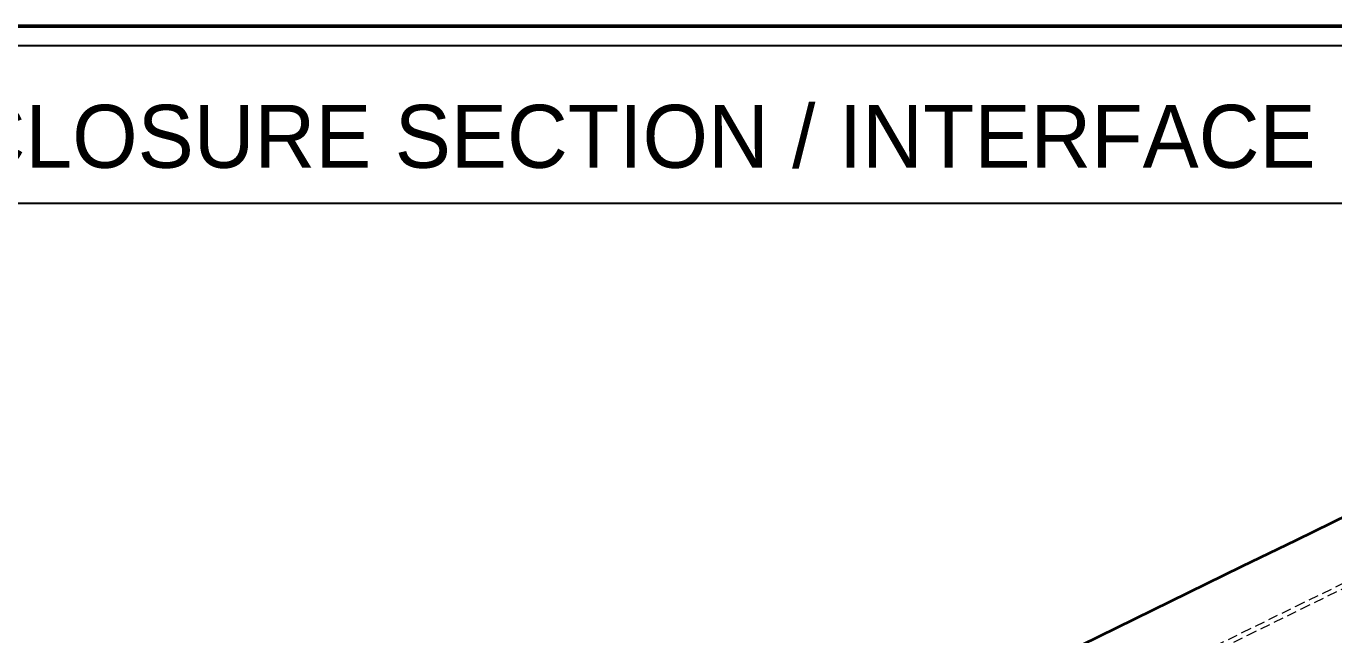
# Model space of a CAD drawing. Header units: millimetres. Extents: x 10 to 410, y 10 to 287.
# Drawn here: x 210 to 276.5, y 256.1 to 287 of the extents above; entities that cross this region are included whole.
import ezdxf
from ezdxf.enums import TextEntityAlignment as Align

# ---------------------------------------------------------------- set-up
doc = ezdxf.new("R2010")
doc.units = ezdxf.units.MM
doc.linetypes.add('DASHED', pattern=[0.75, 0.5, -0.25])
for name, color, linetype, lineweight in [('BORDER', 7, 'CONTINUOUS', 50), ('HIDDEN', 8, 'DASHED', 18), ('TITLE_BLOCK', 7, 'CONTINUOUS', 25), ('VISIBLE', 7, 'CONTINUOUS', 35)]:
    doc.layers.add(name, color=color, linetype=linetype, lineweight=lineweight)

msp = doc.modelspace()

# ---------------------------------------------------------------- linework, layer by layer
at = {"layer": 'BORDER'}
msp.add_lwpolyline([(10, 10), (410, 10), (410, 287), (10, 287)], close=True, dxfattribs=at)
at = {"layer": 'HIDDEN'}
for points in [[(233.614, 237.477), (236.345, 238.812), (239.077, 240.148), (241.809, 241.483), (244.54, 242.819), (247.272, 244.155), (250.004, 245.49), (252.735, 246.826), (255.467, 248.161), (258.199, 249.497), (260.93, 250.832), (263.662, 252.168), (266.394, 253.504), (269.125, 254.839), (271.857, 256.175), (274.589, 257.51), (277.321, 258.846), (280.052, 260.181), (282.784, 261.517), (285.516, 262.853), (288.247, 264.188), (290.979, 265.524), (293.711, 266.859), (296.442, 268.195)], [(233.887, 237.343), (236.619, 238.679), (239.35, 240.014), (242.082, 241.35), (244.814, 242.685), (247.545, 244.021), (250.277, 245.357), (253.009, 246.692), (255.74, 248.028), (258.472, 249.363), (261.204, 250.699), (263.935, 252.034), (266.667, 253.37), (269.399, 254.706), (272.13, 256.041), (274.862, 257.377), (277.594, 258.712), (280.325, 260.048), (283.057, 261.383), (285.789, 262.719), (288.52, 264.055), (291.252, 265.39), (293.984, 266.726), (296.715, 268.061)]]:
    msp.add_lwpolyline(points, dxfattribs=at)
at = {"layer": 'TITLE_BLOCK'}
msp.add_lwpolyline([(12, 278), (408, 278), (408, 286), (12, 286)], close=True, dxfattribs=at)
at = {"layer": 'VISIBLE'}
msp.add_lwpolyline([(233.614, 240.846), (236.345, 242.182), (239.077, 243.517), (241.809, 244.853), (244.54, 246.188), (247.272, 247.524), (250.004, 248.86), (252.735, 250.195), (255.467, 251.531), (258.199, 252.866), (260.93, 254.202), (263.662, 255.537), (266.394, 256.873), (269.125, 258.209), (271.857, 259.544), (274.589, 260.88), (277.321, 262.215), (280.052, 263.551), (282.784, 264.886), (285.516, 266.222), (288.247, 267.558), (290.979, 268.893), (293.711, 270.229), (296.442, 271.564)], dxfattribs=at)

# ---------------------------------------------------------------- texts
at = {"layer": 'TITLE_BLOCK'}
msp.add_text('MW-A-101-SE  |  RECEIVER ENCLOSURE SECTION / INTERFACE', height=3.2, dxfattribs=at).set_placement((210, 281.4), align=Align.MIDDLE_CENTER)

doc.saveas('drawing.dxf')
